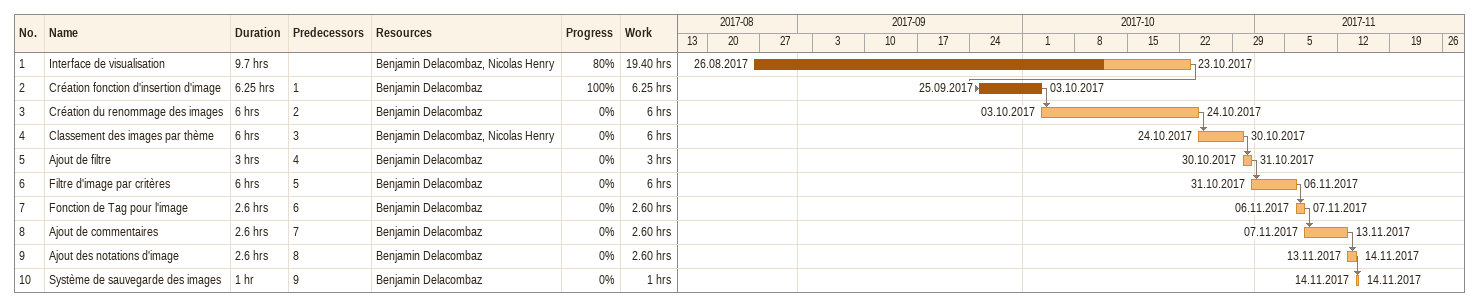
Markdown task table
| ID | Task | Duration | Start | Finish | Predecessors | Resources | % complete | Work (h) |
|---|---|---|---|---|---|---|---|---|
| 1 | Interface de visualisation | 9.7h | 2017-08-26 | 2017-10-23 |  | Benjamin Delacombaz, Nicolas Henry | 80 | 19.40 |
| 2 | Création fonction d'insertion d'image | 6.25h | 2017-09-25 | 2017-10-03 | 1 | Benjamin Delacombaz | 100 | 6.25 |
| 3 | Création du renommage des images | 6h | 2017-10-03 | 2017-10-24 | 2 | Benjamin Delacombaz | 0 | 6 |
| 4 | Classement des images par thème | 6h | 2017-10-24 | 2017-10-30 | 3 | Benjamin Delacombaz, Nicolas Henry | 0 | 6 |
| 5 | Ajout de filtre | 3h | 2017-10-30 | 2017-10-31 | 4 | Benjamin Delacombaz | 0 | 3 |
| 6 | Filtre d'image par critères | 6h | 2017-10-31 | 2017-11-06 | 5 | Benjamin Delacombaz | 0 | 6 |
| 7 | Fonction de Tag pour l'image | 2.6h | 2017-11-06 | 2017-11-07 | 6 | Benjamin Delacombaz | 0 | 2.60 |
| 8 | Ajout de commentaires | 2.6h | 2017-11-07 | 2017-11-13 | 7 | Benjamin Delacombaz | 0 | 2.60 |
| 9 | Ajout des notations d'image | 2.6h | 2017-11-13 | 2017-11-14 | 8 | Benjamin Delacombaz | 0 | 2.60 |
| 10 | Système de sauvegarde des images | 1h | 2017-11-14 | 2017-11-14 | 9 | Benjamin Delacombaz | 0 | 1 |
